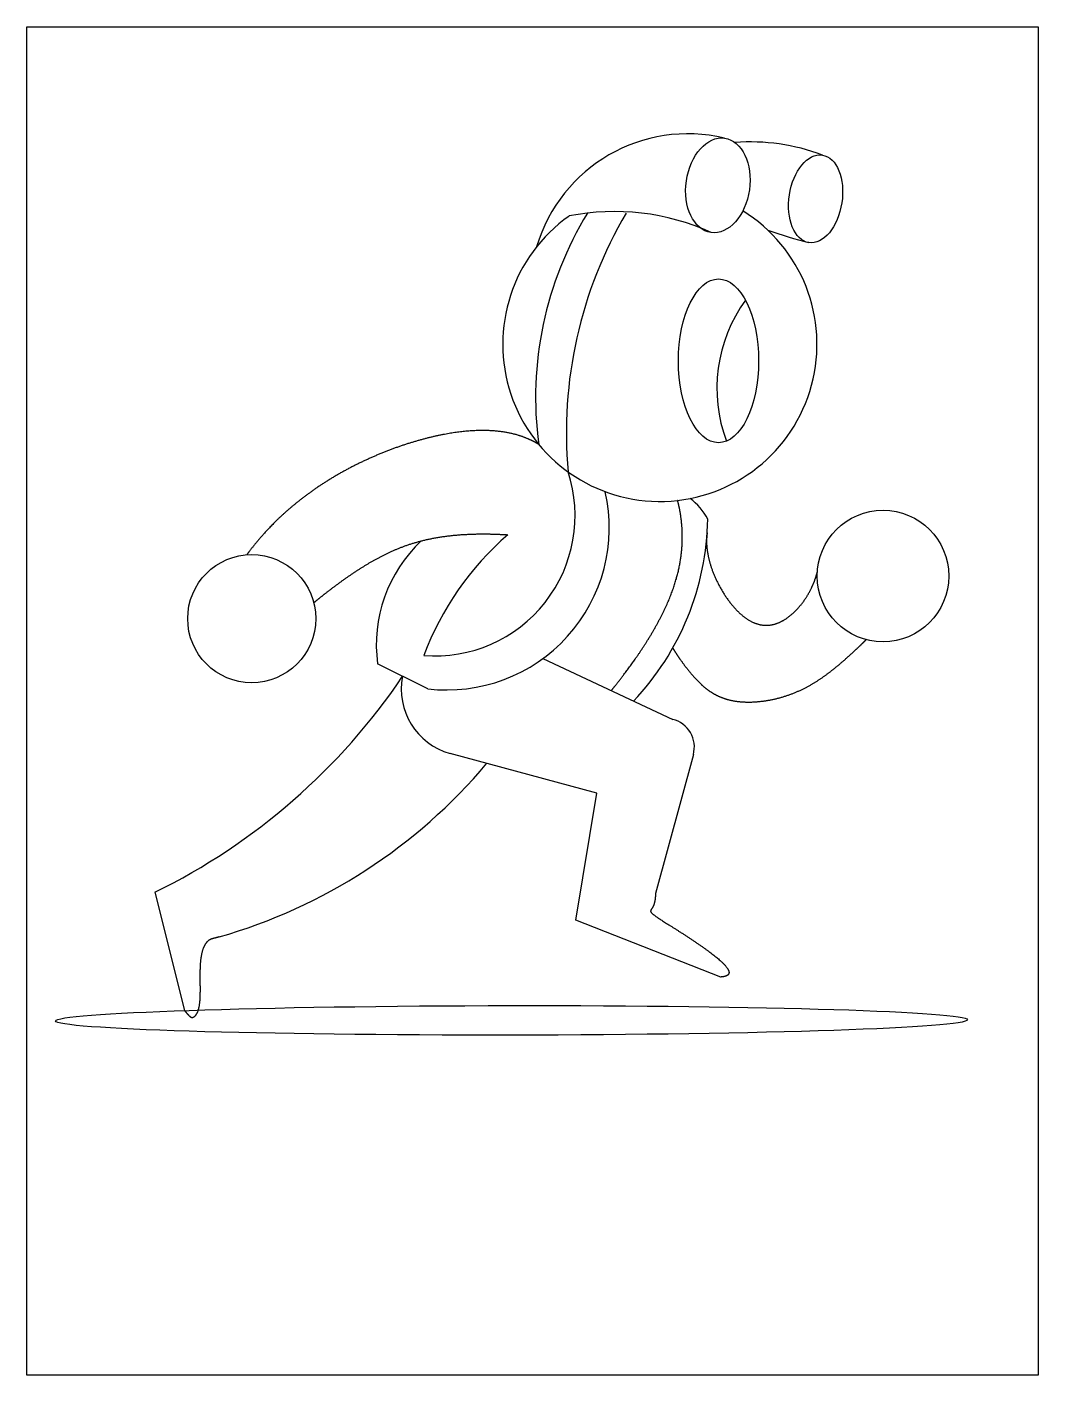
# Model space of a CAD drawing. Header units: centimetres. Extents: x 0 to 3, y 0 to 4.
import ezdxf

# ---------------------------------------------------------------- set-up
doc = ezdxf.new("R2010")
doc.units = ezdxf.units.CM
doc.header["$MEASUREMENT"] = 0

msp = doc.modelspace()

# ---------------------------------------------------------------- linework, layer by layer
for p, q in [((1.5311, 2.126), (1.916, 1.9453)), ((1.189, 2.0362), (1.0403, 2.1103)), ((1.6907, 1.7261), (1.2553, 1.8447)), ((1.9773, 1.8412), (1.8651, 1.4289)), ((1.6284, 1.3498), (1.6907, 1.7261)), ((0.3798, 1.4324), (0.4679, 1.0817)), ((2.0593, 1.181), (1.6284, 1.3498))]:
    msp.add_line(p, q)
msp.add_lwpolyline([(0, 0), (0, 4), (3, 4), (3, 0)], close=True)
for centre, radius in [((2.54, 2.3708), 0.1953), ((0.6669, 2.2443), 0.19)]:
    msp.add_circle(centre, radius)
for centre, radius, start, end in [((1.9609, 3.2151), 0.4678, 76.5121, 163.5079), ((2.1465, 3.0538), 0.6051, 69.3385, 94.3589), ((1.8779, 3.0584), 0.4663, -234.7252, 58.1333), ((2.5542, 2.9013), 1.0451, 148.4816, 187.6984), ((2.8849, 2.7963), 1.2845, 149.5297, 185.2057), ((1.7431, 2.7612), 0.6912, 65.4777, 101.2224), ((2.6576, 4.6801), 1.3626, 250.3015, 255.6532), ((2.4939, 2.9272), 0.4469, 144.0951, 200.4574), ((1.2101, 2.5499), 0.4163, -94.4906, 18.1769), ((1.2463, 2.5143), 0.4815, -96.8406, 12.8119), ((1.8604, 2.4553), 0.1806, 27.9625, 53.6342), ((1.2162, 2.5527), 0.8039, 316.5559, 359.0971), ((2.0084, 1.8235), 0.8873, 130.9788, 159.4524), ((1.458, 2.1672), 0.4215, 133.0801, 187.7581), ((-0.457, 3.1338), 1.896, 296.1906, 325.9892), ((1.3068, 2.0339), 0.1961, 168.4349, 254.7676), ((1.8959, 1.8634), 0.0844, -15.2282, 76.1776), ((0.1263, 2.8542), 1.6163, 285.9352, 319.9908)]:
    msp.add_arc(centre, radius, start, end)
for centre, major_axis, ratio in [((2.05, 3.53), (0.02, 0.14), 0.667422), ((2.34, 3.49), (0.02, 0.13), 0.598058), ((2.052, 3.0093), (0, 0.2429), 0.489979), ((1.4377, 1.0524), (1.3527, 0.0018), 0.032427)]:
    msp.add_ellipse(centre, major_axis=major_axis, ratio=ratio)
for points in [[(1.5184, 2.7613), (1.5108, 2.7661), (1.4949, 2.7749), (1.4694, 2.7861), (1.4319, 2.7969), (1.3791, 2.8036), (1.3207, 2.8033), (1.2571, 2.7959), (1.1894, 2.7818), (1.1192, 2.7613), (1.0485, 2.735), (0.9791, 2.7036), (0.9126, 2.6677), (0.8503, 2.6277), (0.7928, 2.5841), (0.7403, 2.5372), (0.7025, 2.4973), (0.6764, 2.466), (0.66, 2.4445), (0.6521, 2.4337)], [(1.7338, 2.0308), (1.744, 2.0433), (1.7637, 2.0682), (1.7918, 2.1052), (1.826, 2.1539), (1.863, 2.2137), (1.8938, 2.2723), (1.9178, 2.3295), (1.9344, 2.3853), (1.9437, 2.4397), (1.9461, 2.4928), (1.9429, 2.5343), (1.9378, 2.5649), (1.9333, 2.585), (1.9307, 2.5951)], [(0.8509, 2.2915), (0.857, 2.2965), (0.8692, 2.3065), (0.8876, 2.3211), (0.9122, 2.34), (0.9433, 2.3627), (0.9748, 2.3843), (1.0068, 2.4046), (1.0395, 2.4236), (1.0734, 2.4408), (1.109, 2.4561), (1.1465, 2.4692), (1.1864, 2.4798), (1.229, 2.4877), (1.2742, 2.4931), (1.3221, 2.4959), (1.3626, 2.4961), (1.3941, 2.4951), (1.4156, 2.494), (1.4265, 2.4933)], [(2.0183, 2.4994), (2.0176, 2.4944), (2.0165, 2.4842), (2.0159, 2.4683), (2.0176, 2.4461), (2.0236, 2.4166), (2.0334, 2.3857), (2.0471, 2.3539), (2.0644, 2.3223), (2.0848, 2.2922), (2.1077, 2.2656), (2.1325, 2.2443), (2.1584, 2.2298), (2.1845, 2.2231), (2.2103, 2.2244), (2.235, 2.2327), (2.2581, 2.2467), (2.2791, 2.2649), (2.2977, 2.2858), (2.3138, 2.3084), (2.3271, 2.3322), (2.3356, 2.3518), (2.3408, 2.3669), (2.3437, 2.3771), (2.345, 2.3822)], [(1.916, 2.1571), (1.9193, 2.1518), (1.9259, 2.1415), (1.9359, 2.1266), (1.9492, 2.1078), (1.9659, 2.0862), (1.9829, 2.0666), (2.0003, 2.049), (2.0185, 2.0336), (2.0381, 2.0206), (2.0597, 2.0101), (2.0837, 2.0024), (2.1104, 1.9977), (2.1396, 1.9961), (2.1707, 1.9975), (2.2028, 2.002), (2.2349, 2.0093), (2.2661, 2.0193), (2.2957, 2.0317), (2.3234, 2.046), (2.3492, 2.0618), (2.3731, 2.0786), (2.3954, 2.096), (2.4164, 2.1135), (2.4363, 2.131), (2.4552, 2.1483), (2.4696, 2.1619), (2.48, 2.172), (2.4867, 2.1787), (2.4901, 2.182)], [(1.8651, 1.4289), (1.865, 1.4255), (1.8646, 1.4191), (1.8638, 1.4104), (1.862, 1.4006), (1.8587, 1.3914), (1.8548, 1.3848), (1.8512, 1.3801), (1.8496, 1.3763), (1.852, 1.3717), (1.8602, 1.3648), (1.8756, 1.3544), (1.898, 1.3401), (1.9263, 1.3223), (1.9582, 1.3018), (1.9914, 1.2798), (2.0229, 1.2576), (2.0501, 1.2366), (2.0706, 1.218), (2.0826, 1.2027), (2.0853, 1.1912), (2.0798, 1.1851), (2.0712, 1.1823), (2.0636, 1.1813), (2.0593, 1.181)], [(0.57, 1.3), (0.5683, 1.2994), (0.565, 1.2984), (0.5604, 1.2971), (0.5547, 1.2958), (0.5482, 1.2942), (0.542, 1.2917), (0.5359, 1.2874), (0.5298, 1.2805), (0.5242, 1.2704), (0.5194, 1.2567), (0.5159, 1.2395), (0.5138, 1.219), (0.5131, 1.196), (0.5132, 1.1716), (0.5136, 1.1473), (0.5135, 1.1244), (0.5123, 1.1042), (0.5097, 1.0877), (0.5057, 1.0755), (0.5008, 1.0672), (0.496, 1.0624), (0.492, 1.06), (0.4891, 1.0596), (0.4859, 1.0613), (0.4815, 1.0654), (0.4769, 1.0707), (0.4727, 1.0757), (0.4695, 1.0796), (0.4679, 1.0817)]]:
    msp.add_open_spline(points, degree=5)

doc.saveas('drawing.dxf')
